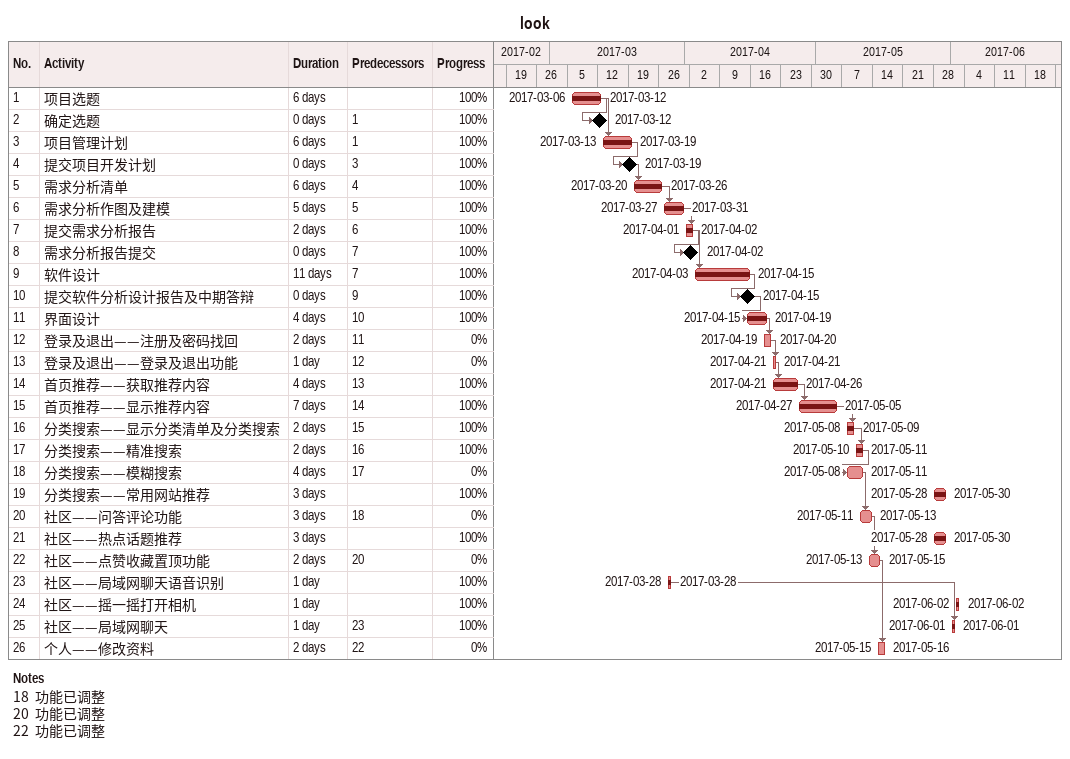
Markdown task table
look

| ID | Task | Duration | Start | Finish | Predecessors | % complete |
|---|---|---|---|---|---|---|
| 1 | 项目选题 | 6d | 2017-03-06 | 2017-03-12 |  | 100 |
| 2 | 确定选题 | 0d | 2017-03-12 | 2017-03-12 | 1 | 100 |
| 3 | 项目管理计划 | 6d | 2017-03-13 | 2017-03-19 | 1 | 100 |
| 4 | 提交项目开发计划 | 0d | 2017-03-19 | 2017-03-19 | 3 | 100 |
| 5 | 需求分析清单 | 6d | 2017-03-20 | 2017-03-26 | 4 | 100 |
| 6 | 需求分析作图及建模 | 5d | 2017-03-27 | 2017-03-31 | 5 | 100 |
| 7 | 提交需求分析报告 | 2d | 2017-04-01 | 2017-04-02 | 6 | 100 |
| 8 | 需求分析报告提交 | 0d | 2017-04-02 | 2017-04-02 | 7 | 100 |
| 9 | 软件设计 | 11d | 2017-04-03 | 2017-04-15 | 7 | 100 |
| 10 | 提交软件分析设计报告及中期答辩 | 0d | 2017-04-15 | 2017-04-15 | 9 | 100 |
| 11 | 界面设计 | 4d | 2017-04-15 | 2017-04-19 | 10 | 100 |
| 12 | 登录及退出——注册及密码找回 | 2d | 2017-04-19 | 2017-04-20 | 11 | 0 |
| 13 | 登录及退出——登录及退出功能 | 1d | 2017-04-21 | 2017-04-21 | 12 | 0 |
| 14 | 首页推荐——获取推荐内容 | 4d | 2017-04-21 | 2017-04-26 | 13 | 100 |
| 15 | 首页推荐——显示推荐内容 | 7d | 2017-04-27 | 2017-05-05 | 14 | 100 |
| 16 | 分类搜索——显示分类清单及分类搜索 | 2d | 2017-05-08 | 2017-05-09 | 15 | 100 |
| 17 | 分类搜索——精准搜索 | 2d | 2017-05-10 | 2017-05-11 | 16 | 100 |
| 18 | 分类搜索——模糊搜索 | 4d | 2017-05-08 | 2017-05-11 | 17 | 0 |
| 19 | 分类搜索——常用网站推荐 | 3d | 2017-05-28 | 2017-05-30 |  | 100 |
| 20 | 社区——问答评论功能 | 3d | 2017-05-11 | 2017-05-13 | 18 | 0 |
| 21 | 社区——热点话题推荐 | 3d | 2017-05-28 | 2017-05-30 |  | 100 |
| 22 | 社区——点赞收藏置顶功能 | 2d | 2017-05-13 | 2017-05-15 | 20 | 0 |
| 23 | 社区——局域网聊天语音识别 | 1d | 2017-03-28 | 2017-03-28 |  | 100 |
| 24 | 社区——摇一摇打开相机 | 1d | 2017-06-02 | 2017-06-02 |  | 100 |
| 25 | 社区——局域网聊天 | 1d | 2017-06-01 | 2017-06-01 | 23 | 100 |
| 26 | 个人——修改资料 | 2d | 2017-05-15 | 2017-05-16 | 22 | 0 |

Notes
- 18: 功能已调整
- 20: 功能已调整
- 22: 功能已调整
